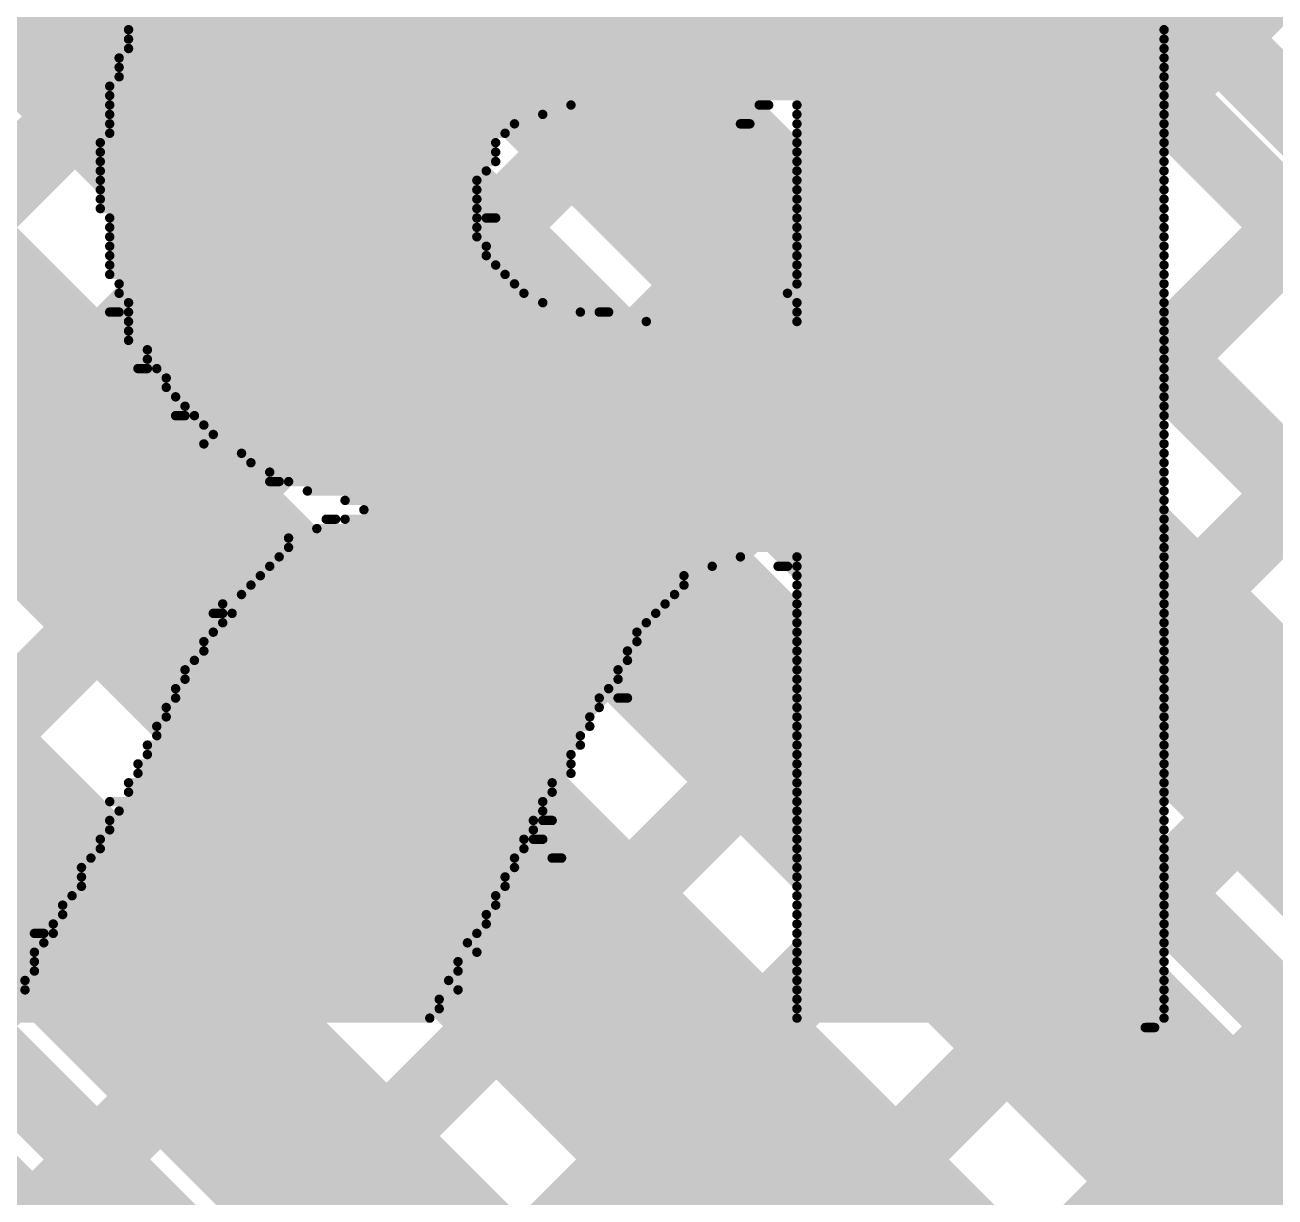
# Model space of a CAD drawing. Header units: millimetres. Extents: x -0.64 to 2.98, y -0.65 to 2.86.
# Drawn here: x 1.13 to 1.2628, y 1.89 to 2.0145 of the extents above; entities that cross this region are included whole.
import ezdxf

# ---------------------------------------------------------------- set-up
doc = ezdxf.new("R2010")
doc.units = ezdxf.units.MM
doc.header["$MEASUREMENT"] = 0
for name, color, linetype in [('BottomLayer', 5, 'Continuous'), ('BottomOverlay', 54, 'Continuous'), ('Mechanical2', 216, 'Continuous'), ('TopLayer', 1, 'Continuous')]:
    doc.layers.add(name, color=color, linetype=linetype)

msp = doc.modelspace()

# ---------------------------------------------------------------- linework, layer by layer
at = {"layer": 'BottomLayer', "const_width": 0.008}
for points in [[(0.77049, 2.346), (1.32949, 1.787)], [(0.79877, 2.346), (1.35777, 1.787)], [(0.82706, 2.346), (1.31844, 1.85462)], [(0.85534, 2.346), (1.32608, 1.87526)], [(0.88363, 2.346), (1.35124, 1.87838)], [(0.91191, 2.346), (1.38291, 1.875)], [(0.92389, 2.346), (1.2844, 1.98548)], [(0.83516, 2.25305), (1.3012, 1.787)], [(0.79132, 2.24031), (1.24464, 1.787)], [(0.81976, 2.24016), (1.27292, 1.787)], [(0.96251, 1.832), (1.2002, 2.06969)], [(0.9908, 1.832), (1.21434, 2.05555)], [(1.01908, 1.832), (1.22848, 2.0414)], [(1.04736, 1.832), (1.24263, 2.02726)], [(1.07486, 1.83121), (1.25677, 2.01312)], [(1.09102, 1.81909), (1.27091, 1.99898)], [(1.10517, 1.80495), (1.28506, 1.98485)], [(1.11931, 1.79081), (1.3075, 1.979)], [(1.14379, 1.787), (1.33579, 1.979)]]:
    msp.add_lwpolyline(points, dxfattribs=at)
at = {"layer": 'BottomLayer', "const_width": 0.004}
msp.add_lwpolyline([(1.25477, 2.01312, 1), (1.25877, 2.01312, 1)], format="xyb", close=True, dxfattribs=at)
at = {"layer": 'BottomOverlay', "const_width": 0.001}
for points in [[(1.141, 2.014), (1.251, 2.014)], [(1.142, 2.015), (1.251, 2.015)], [(1.141, 2.013), (1.251, 2.013)], [(1.141, 2.012), (1.251, 2.012)], [(1.14, 2.011), (1.251, 2.011)], [(1.14, 2.01), (1.251, 2.01)], [(1.14, 2.009), (1.251, 2.009)], [(1.139, 2.008), (1.251, 2.008)], [(1.139, 2.007), (1.251, 2.007)], [(1.139, 2.006), (1.188, 2.006)], [(1.208, 2.006), (1.209, 2.006)], [(1.212, 2.006), (1.251, 2.006)], [(1.139, 2.005), (1.185, 2.005)], [(1.212, 2.005), (1.251, 2.005)], [(1.139, 2.004), (1.182, 2.004)], [(1.206, 2.004), (1.207, 2.004)], [(1.212, 2.004), (1.251, 2.004)], [(1.138, 2.002), (1.18, 2.002)], [(1.139, 2.003), (1.181, 2.003)], [(1.212, 2.003), (1.251, 2.003)], [(1.212, 2.002), (1.251, 2.002)], [(1.138, 2.001), (1.18, 2.001)], [(1.212, 2.001), (1.251, 2.001)], [(1.138, 2), (1.18, 2)], [(1.212, 2), (1.251, 2)], [(1.138, 1.999), (1.179, 1.999)], [(1.138, 1.998), (1.178, 1.998)], [(1.212, 1.999), (1.251, 1.999)], [(1.212, 1.998), (1.251, 1.998)], [(1.138, 1.997), (1.178, 1.997)], [(1.212, 1.997), (1.251, 1.997)], [(1.138, 1.996), (1.178, 1.996)], [(1.212, 1.996), (1.251, 1.996)], [(1.138, 1.995), (1.178, 1.995)], [(1.139, 1.994), (1.178, 1.994)], [(1.179, 1.994), (1.18, 1.994)], [(1.212, 1.995), (1.251, 1.995)], [(1.212, 1.994), (1.251, 1.994)], [(1.139, 1.993), (1.178, 1.993)], [(1.212, 1.993), (1.251, 1.993)], [(1.139, 1.992), (1.178, 1.992)], [(1.212, 1.992), (1.251, 1.992)], [(1.139, 1.991), (1.179, 1.991)], [(1.139, 1.99), (1.179, 1.99)], [(1.212, 1.991), (1.251, 1.991)], [(1.212, 1.99), (1.251, 1.99)], [(1.139, 1.989), (1.18, 1.989)], [(1.212, 1.989), (1.251, 1.989)], [(1.139, 1.988), (1.181, 1.988)], [(1.212, 1.988), (1.251, 1.988)], [(1.14, 1.987), (1.182, 1.987)], [(1.14, 1.986), (1.183, 1.986)], [(1.211, 1.986), (1.251, 1.986)], [(1.212, 1.987), (1.251, 1.987)], [(1.141, 1.985), (1.185, 1.985)], [(1.212, 1.985), (1.251, 1.985)], [(1.139, 1.984), (1.14, 1.984)], [(1.141, 1.984), (1.189, 1.984)], [(1.191, 1.984), (1.192, 1.984)], [(1.212, 1.984), (1.251, 1.984)], [(1.141, 1.983), (1.196, 1.983)], [(1.141, 1.982), (1.251, 1.982)], [(1.212, 1.983), (1.251, 1.983)], [(1.141, 1.981), (1.251, 1.981)], [(1.143, 1.98), (1.251, 1.98)], [(1.143, 1.979), (1.251, 1.979)], [(1.142, 1.978), (1.143, 1.978)], [(1.144, 1.978), (1.251, 1.978)], [(1.145, 1.977), (1.251, 1.977)], [(1.145, 1.976), (1.251, 1.976)], [(1.146, 1.975), (1.251, 1.975)], [(1.146, 1.973), (1.147, 1.973)], [(1.147, 1.974), (1.251, 1.974)], [(1.148, 1.973), (1.251, 1.973)], [(1.149, 1.972), (1.251, 1.972)], [(1.15, 1.971), (1.251, 1.971)], [(1.149, 1.97), (1.251, 1.97)], [(1.153, 1.969), (1.251, 1.969)], [(1.154, 1.968), (1.251, 1.968)], [(1.156, 1.967), (1.251, 1.967)], [(1.156, 1.966), (1.157, 1.966)], [(1.158, 1.966), (1.251, 1.966)], [(1.16, 1.965), (1.251, 1.965)], [(1.164, 1.964), (1.251, 1.964)], [(1.166, 1.963), (1.251, 1.963)], [(1.161, 1.961), (1.251, 1.961)], [(1.162, 1.962), (1.163, 1.962)], [(1.164, 1.962), (1.251, 1.962)], [(1.158, 1.96), (1.251, 1.96)], [(1.158, 1.959), (1.251, 1.959)], [(1.156, 1.957), (1.203, 1.957)], [(1.157, 1.958), (1.206, 1.958)], [(1.21, 1.957), (1.211, 1.957)], [(1.212, 1.958), (1.251, 1.958)], [(1.212, 1.957), (1.251, 1.957)], [(1.155, 1.956), (1.2, 1.956)], [(1.212, 1.956), (1.251, 1.956)], [(1.154, 1.955), (1.2, 1.955)], [(1.212, 1.955), (1.251, 1.955)], [(1.151, 1.953), (1.198, 1.953)], [(1.153, 1.954), (1.199, 1.954)], [(1.212, 1.954), (1.251, 1.954)], [(1.212, 1.953), (1.251, 1.953)], [(1.15, 1.952), (1.151, 1.952)], [(1.152, 1.952), (1.197, 1.952)], [(1.212, 1.952), (1.251, 1.952)], [(1.151, 1.951), (1.196, 1.951)], [(1.212, 1.951), (1.251, 1.951)], [(1.149, 1.949), (1.195, 1.949)], [(1.15, 1.95), (1.195, 1.95)], [(1.212, 1.95), (1.251, 1.95)], [(1.212, 1.949), (1.251, 1.949)], [(1.149, 1.948), (1.194, 1.948)], [(1.212, 1.948), (1.251, 1.948)], [(1.148, 1.947), (1.194, 1.947)], [(1.212, 1.947), (1.251, 1.947)], [(1.147, 1.946), (1.193, 1.946)], [(1.147, 1.945), (1.193, 1.945)], [(1.212, 1.946), (1.251, 1.946)], [(1.212, 1.945), (1.251, 1.945)], [(1.146, 1.944), (1.192, 1.944)], [(1.212, 1.944), (1.251, 1.944)], [(1.146, 1.943), (1.191, 1.943)], [(1.193, 1.943), (1.194, 1.943)], [(1.212, 1.943), (1.251, 1.943)], [(1.145, 1.942), (1.191, 1.942)], [(1.145, 1.941), (1.19, 1.941)], [(1.212, 1.942), (1.251, 1.942)], [(1.212, 1.941), (1.251, 1.941)], [(1.144, 1.94), (1.19, 1.94)], [(1.212, 1.94), (1.251, 1.94)], [(1.144, 1.939), (1.189, 1.939)], [(1.212, 1.939), (1.251, 1.939)], [(1.143, 1.938), (1.189, 1.938)], [(1.143, 1.937), (1.188, 1.937)], [(1.212, 1.938), (1.251, 1.938)], [(1.212, 1.937), (1.251, 1.937)], [(1.142, 1.936), (1.188, 1.936)], [(1.212, 1.936), (1.251, 1.936)], [(1.142, 1.935), (1.188, 1.935)], [(1.212, 1.935), (1.251, 1.935)], [(1.141, 1.934), (1.186, 1.934)], [(1.141, 1.933), (1.186, 1.933)], [(1.212, 1.934), (1.251, 1.934)], [(1.212, 1.933), (1.251, 1.933)], [(1.139, 1.932), (1.185, 1.932)], [(1.212, 1.932), (1.251, 1.932)], [(1.14, 1.931), (1.185, 1.931)], [(1.212, 1.931), (1.251, 1.931)], [(1.139, 1.93), (1.184, 1.93)], [(1.139, 1.929), (1.184, 1.929)], [(1.185, 1.93), (1.186, 1.93)], [(1.212, 1.93), (1.251, 1.93)], [(1.212, 1.929), (1.251, 1.929)], [(1.138, 1.928), (1.183, 1.928)], [(1.184, 1.928), (1.185, 1.928)], [(1.212, 1.928), (1.251, 1.928)], [(1.138, 1.927), (1.183, 1.927)], [(1.212, 1.927), (1.251, 1.927)], [(1.136, 1.925), (1.182, 1.925)], [(1.137, 1.926), (1.182, 1.926)], [(1.186, 1.926), (1.187, 1.926)], [(1.212, 1.926), (1.251, 1.926)], [(1.212, 1.925), (1.251, 1.925)], [(1.136, 1.924), (1.181, 1.924)], [(1.212, 1.924), (1.251, 1.924)], [(1.136, 1.923), (1.181, 1.923)], [(1.212, 1.923), (1.251, 1.923)], [(1.134, 1.921), (1.18, 1.921)], [(1.135, 1.922), (1.18, 1.922)], [(1.212, 1.922), (1.251, 1.922)], [(1.212, 1.921), (1.251, 1.921)], [(1.134, 1.92), (1.179, 1.92)], [(1.212, 1.92), (1.251, 1.92)], [(1.133, 1.919), (1.179, 1.919)], [(1.212, 1.919), (1.251, 1.919)], [(1.131, 1.918), (1.132, 1.918)], [(1.132, 1.917), (1.177, 1.917)], [(1.133, 1.918), (1.178, 1.918)], [(1.212, 1.918), (1.251, 1.918)], [(1.212, 1.917), (1.251, 1.917)], [(1.131, 1.916), (1.178, 1.916)], [(1.212, 1.916), (1.251, 1.916)], [(1.131, 1.915), (1.176, 1.915)], [(1.212, 1.915), (1.251, 1.915)], [(1.13, 1.913), (1.175, 1.913)], [(1.131, 1.914), (1.176, 1.914)], [(1.212, 1.914), (1.251, 1.914)], [(1.212, 1.913), (1.251, 1.913)], [(1.13, 1.912), (1.176, 1.912)], [(1.212, 1.912), (1.251, 1.912)], [(1.129, 1.911), (1.174, 1.911)], [(1.212, 1.911), (1.251, 1.911)], [(1.129, 1.91), (1.174, 1.91)], [(1.129, 1.909), (1.173, 1.909)], [(1.212, 1.91), (1.251, 1.91)], [(1.212, 1.909), (1.251, 1.909)], [(1.249, 1.908), (1.25, 1.908)]]:
    msp.add_lwpolyline(points, dxfattribs=at)
at = {"layer": 'BottomOverlay', "const_width": 0.0005}
for points in [[(1.14075, 2.014, 1), (1.14125, 2.014, 1)], [(1.25075, 2.014, 1), (1.25125, 2.014, 1)], [(1.14075, 2.013, 1), (1.14125, 2.013, 1)], [(1.25075, 2.013, 1), (1.25125, 2.013, 1)], [(1.14075, 2.012, 1), (1.14125, 2.012, 1)], [(1.25075, 2.012, 1), (1.25125, 2.012, 1)], [(1.13975, 2.011, 1), (1.14025, 2.011, 1)], [(1.13975, 2.01, 1), (1.14025, 2.01, 1)], [(1.25075, 2.011, 1), (1.25125, 2.011, 1)], [(1.25075, 2.01, 1), (1.25125, 2.01, 1)], [(1.13975, 2.009, 1), (1.14025, 2.009, 1)], [(1.25075, 2.009, 1), (1.25125, 2.009, 1)], [(1.13875, 2.008, 1), (1.13925, 2.008, 1)], [(1.25075, 2.008, 1), (1.25125, 2.008, 1)], [(1.13875, 2.007, 1), (1.13925, 2.007, 1)], [(1.13875, 2.006, 1), (1.13925, 2.006, 1)], [(1.18775, 2.006, 1), (1.18825, 2.006, 1)], [(1.20775, 2.006, 1), (1.20825, 2.006, 1)], [(1.20875, 2.006, 1), (1.20925, 2.006, 1)], [(1.21175, 2.006, 1), (1.21225, 2.006, 1)], [(1.25075, 2.007, 1), (1.25125, 2.007, 1)], [(1.25075, 2.006, 1), (1.25125, 2.006, 1)], [(1.13875, 2.005, 1), (1.13925, 2.005, 1)], [(1.18475, 2.005, 1), (1.18525, 2.005, 1)], [(1.21175, 2.005, 1), (1.21225, 2.005, 1)], [(1.25075, 2.005, 1), (1.25125, 2.005, 1)], [(1.13875, 2.004, 1), (1.13925, 2.004, 1)], [(1.18175, 2.004, 1), (1.18225, 2.004, 1)], [(1.20575, 2.004, 1), (1.20625, 2.004, 1)], [(1.20675, 2.004, 1), (1.20725, 2.004, 1)], [(1.21175, 2.004, 1), (1.21225, 2.004, 1)], [(1.25075, 2.004, 1), (1.25125, 2.004, 1)], [(1.13775, 2.002, 1), (1.13825, 2.002, 1)], [(1.13875, 2.003, 1), (1.13925, 2.003, 1)], [(1.17975, 2.002, 1), (1.18025, 2.002, 1)], [(1.18075, 2.003, 1), (1.18125, 2.003, 1)], [(1.21175, 2.003, 1), (1.21225, 2.003, 1)], [(1.21175, 2.002, 1), (1.21225, 2.002, 1)], [(1.25075, 2.003, 1), (1.25125, 2.003, 1)], [(1.25075, 2.002, 1), (1.25125, 2.002, 1)], [(1.13775, 2.001, 1), (1.13825, 2.001, 1)], [(1.17975, 2.001, 1), (1.18025, 2.001, 1)], [(1.21175, 2.001, 1), (1.21225, 2.001, 1)], [(1.25075, 2.001, 1), (1.25125, 2.001, 1)], [(1.13775, 2, 1), (1.13825, 2, 1)], [(1.17975, 2, 1), (1.18025, 2, 1)], [(1.21175, 2, 1), (1.21225, 2, 1)], [(1.25075, 2, 1), (1.25125, 2, 1)], [(1.13775, 1.999, 1), (1.13825, 1.999, 1)], [(1.13775, 1.998, 1), (1.13825, 1.998, 1)], [(1.17775, 1.998, 1), (1.17825, 1.998, 1)], [(1.17875, 1.999, 1), (1.17925, 1.999, 1)], [(1.21175, 1.999, 1), (1.21225, 1.999, 1)], [(1.21175, 1.998, 1), (1.21225, 1.998, 1)], [(1.25075, 1.999, 1), (1.25125, 1.999, 1)], [(1.25075, 1.998, 1), (1.25125, 1.998, 1)], [(1.13775, 1.997, 1), (1.13825, 1.997, 1)], [(1.17775, 1.997, 1), (1.17825, 1.997, 1)], [(1.21175, 1.997, 1), (1.21225, 1.997, 1)], [(1.25075, 1.997, 1), (1.25125, 1.997, 1)], [(1.13775, 1.996, 1), (1.13825, 1.996, 1)], [(1.17775, 1.996, 1), (1.17825, 1.996, 1)], [(1.21175, 1.996, 1), (1.21225, 1.996, 1)], [(1.25075, 1.996, 1), (1.25125, 1.996, 1)], [(1.13775, 1.995, 1), (1.13825, 1.995, 1)], [(1.13875, 1.994, 1), (1.13925, 1.994, 1)], [(1.17775, 1.995, 1), (1.17825, 1.995, 1)], [(1.17775, 1.994, 1), (1.17825, 1.994, 1)], [(1.17875, 1.994, 1), (1.17925, 1.994, 1)], [(1.17975, 1.994, 1), (1.18025, 1.994, 1)], [(1.21175, 1.995, 1), (1.21225, 1.995, 1)], [(1.21175, 1.994, 1), (1.21225, 1.994, 1)], [(1.25075, 1.995, 1), (1.25125, 1.995, 1)], [(1.25075, 1.994, 1), (1.25125, 1.994, 1)], [(1.13875, 1.993, 1), (1.13925, 1.993, 1)], [(1.17775, 1.993, 1), (1.17825, 1.993, 1)], [(1.21175, 1.993, 1), (1.21225, 1.993, 1)], [(1.25075, 1.993, 1), (1.25125, 1.993, 1)], [(1.13875, 1.992, 1), (1.13925, 1.992, 1)], [(1.17775, 1.992, 1), (1.17825, 1.992, 1)], [(1.21175, 1.992, 1), (1.21225, 1.992, 1)], [(1.25075, 1.992, 1), (1.25125, 1.992, 1)], [(1.13875, 1.991, 1), (1.13925, 1.991, 1)], [(1.13875, 1.99, 1), (1.13925, 1.99, 1)], [(1.17875, 1.991, 1), (1.17925, 1.991, 1)], [(1.17875, 1.99, 1), (1.17925, 1.99, 1)], [(1.21175, 1.991, 1), (1.21225, 1.991, 1)], [(1.21175, 1.99, 1), (1.21225, 1.99, 1)], [(1.25075, 1.991, 1), (1.25125, 1.991, 1)], [(1.25075, 1.99, 1), (1.25125, 1.99, 1)], [(1.13875, 1.989, 1), (1.13925, 1.989, 1)], [(1.17975, 1.989, 1), (1.18025, 1.989, 1)], [(1.21175, 1.989, 1), (1.21225, 1.989, 1)], [(1.25075, 1.989, 1), (1.25125, 1.989, 1)], [(1.13875, 1.988, 1), (1.13925, 1.988, 1)], [(1.18075, 1.988, 1), (1.18125, 1.988, 1)], [(1.21175, 1.988, 1), (1.21225, 1.988, 1)], [(1.25075, 1.988, 1), (1.25125, 1.988, 1)], [(1.13975, 1.987, 1), (1.14025, 1.987, 1)], [(1.13975, 1.986, 1), (1.14025, 1.986, 1)], [(1.18175, 1.987, 1), (1.18225, 1.987, 1)], [(1.18275, 1.986, 1), (1.18325, 1.986, 1)], [(1.21075, 1.986, 1), (1.21125, 1.986, 1)], [(1.21175, 1.987, 1), (1.21225, 1.987, 1)], [(1.25075, 1.987, 1), (1.25125, 1.987, 1)], [(1.25075, 1.986, 1), (1.25125, 1.986, 1)], [(1.14075, 1.985, 1), (1.14125, 1.985, 1)], [(1.18475, 1.985, 1), (1.18525, 1.985, 1)], [(1.21175, 1.985, 1), (1.21225, 1.985, 1)], [(1.25075, 1.985, 1), (1.25125, 1.985, 1)], [(1.13875, 1.984, 1), (1.13925, 1.984, 1)], [(1.13975, 1.984, 1), (1.14025, 1.984, 1)], [(1.14075, 1.984, 1), (1.14125, 1.984, 1)], [(1.18875, 1.984, 1), (1.18925, 1.984, 1)], [(1.19075, 1.984, 1), (1.19125, 1.984, 1)], [(1.19175, 1.984, 1), (1.19225, 1.984, 1)], [(1.21175, 1.984, 1), (1.21225, 1.984, 1)], [(1.25075, 1.984, 1), (1.25125, 1.984, 1)], [(1.14075, 1.983, 1), (1.14125, 1.983, 1)], [(1.14075, 1.982, 1), (1.14125, 1.982, 1)], [(1.19575, 1.983, 1), (1.19625, 1.983, 1)], [(1.21175, 1.983, 1), (1.21225, 1.983, 1)], [(1.25075, 1.983, 1), (1.25125, 1.983, 1)], [(1.25075, 1.982, 1), (1.25125, 1.982, 1)], [(1.14075, 1.981, 1), (1.14125, 1.981, 1)], [(1.25075, 1.981, 1), (1.25125, 1.981, 1)], [(1.14275, 1.98, 1), (1.14325, 1.98, 1)], [(1.25075, 1.98, 1), (1.25125, 1.98, 1)], [(1.14275, 1.979, 1), (1.14325, 1.979, 1)], [(1.25075, 1.979, 1), (1.25125, 1.979, 1)], [(1.14175, 1.978, 1), (1.14225, 1.978, 1)], [(1.14275, 1.978, 1), (1.14325, 1.978, 1)], [(1.14375, 1.978, 1), (1.14425, 1.978, 1)], [(1.14475, 1.977, 1), (1.14525, 1.977, 1)], [(1.25075, 1.978, 1), (1.25125, 1.978, 1)], [(1.25075, 1.977, 1), (1.25125, 1.977, 1)], [(1.14475, 1.976, 1), (1.14525, 1.976, 1)], [(1.25075, 1.976, 1), (1.25125, 1.976, 1)], [(1.14575, 1.975, 1), (1.14625, 1.975, 1)], [(1.25075, 1.975, 1), (1.25125, 1.975, 1)], [(1.14575, 1.973, 1), (1.14625, 1.973, 1)], [(1.14675, 1.974, 1), (1.14725, 1.974, 1)], [(1.14675, 1.973, 1), (1.14725, 1.973, 1)], [(1.14775, 1.973, 1), (1.14825, 1.973, 1)], [(1.25075, 1.974, 1), (1.25125, 1.974, 1)], [(1.25075, 1.973, 1), (1.25125, 1.973, 1)], [(1.14875, 1.972, 1), (1.14925, 1.972, 1)], [(1.25075, 1.972, 1), (1.25125, 1.972, 1)], [(1.14975, 1.971, 1), (1.15025, 1.971, 1)], [(1.25075, 1.971, 1), (1.25125, 1.971, 1)], [(1.14875, 1.97, 1), (1.14925, 1.97, 1)], [(1.15275, 1.969, 1), (1.15325, 1.969, 1)], [(1.25075, 1.97, 1), (1.25125, 1.97, 1)], [(1.25075, 1.969, 1), (1.25125, 1.969, 1)], [(1.15375, 1.968, 1), (1.15425, 1.968, 1)], [(1.25075, 1.968, 1), (1.25125, 1.968, 1)], [(1.15575, 1.967, 1), (1.15625, 1.967, 1)], [(1.25075, 1.967, 1), (1.25125, 1.967, 1)], [(1.15575, 1.966, 1), (1.15625, 1.966, 1)], [(1.15675, 1.966, 1), (1.15725, 1.966, 1)], [(1.15775, 1.966, 1), (1.15825, 1.966, 1)], [(1.15975, 1.965, 1), (1.16025, 1.965, 1)], [(1.25075, 1.966, 1), (1.25125, 1.966, 1)], [(1.25075, 1.965, 1), (1.25125, 1.965, 1)], [(1.16375, 1.964, 1), (1.16425, 1.964, 1)], [(1.25075, 1.964, 1), (1.25125, 1.964, 1)], [(1.16575, 1.963, 1), (1.16625, 1.963, 1)], [(1.25075, 1.963, 1), (1.25125, 1.963, 1)], [(1.16075, 1.961, 1), (1.16125, 1.961, 1)], [(1.16175, 1.962, 1), (1.16225, 1.962, 1)], [(1.16275, 1.962, 1), (1.16325, 1.962, 1)], [(1.16375, 1.962, 1), (1.16425, 1.962, 1)], [(1.25075, 1.962, 1), (1.25125, 1.962, 1)], [(1.25075, 1.961, 1), (1.25125, 1.961, 1)], [(1.15775, 1.96, 1), (1.15825, 1.96, 1)], [(1.25075, 1.96, 1), (1.25125, 1.96, 1)], [(1.15775, 1.959, 1), (1.15825, 1.959, 1)], [(1.25075, 1.959, 1), (1.25125, 1.959, 1)], [(1.15575, 1.957, 1), (1.15625, 1.957, 1)], [(1.15675, 1.958, 1), (1.15725, 1.958, 1)], [(1.20275, 1.957, 1), (1.20325, 1.957, 1)], [(1.20575, 1.958, 1), (1.20625, 1.958, 1)], [(1.20975, 1.957, 1), (1.21025, 1.957, 1)], [(1.21075, 1.957, 1), (1.21125, 1.957, 1)], [(1.21175, 1.958, 1), (1.21225, 1.958, 1)], [(1.21175, 1.957, 1), (1.21225, 1.957, 1)], [(1.25075, 1.958, 1), (1.25125, 1.958, 1)], [(1.25075, 1.957, 1), (1.25125, 1.957, 1)], [(1.15475, 1.956, 1), (1.15525, 1.956, 1)], [(1.19975, 1.956, 1), (1.20025, 1.956, 1)], [(1.21175, 1.956, 1), (1.21225, 1.956, 1)], [(1.25075, 1.956, 1), (1.25125, 1.956, 1)], [(1.15375, 1.955, 1), (1.15425, 1.955, 1)], [(1.19975, 1.955, 1), (1.20025, 1.955, 1)], [(1.21175, 1.955, 1), (1.21225, 1.955, 1)], [(1.25075, 1.955, 1), (1.25125, 1.955, 1)], [(1.15075, 1.953, 1), (1.15125, 1.953, 1)], [(1.15275, 1.954, 1), (1.15325, 1.954, 1)], [(1.19775, 1.953, 1), (1.19825, 1.953, 1)], [(1.19875, 1.954, 1), (1.19925, 1.954, 1)], [(1.21175, 1.954, 1), (1.21225, 1.954, 1)], [(1.21175, 1.953, 1), (1.21225, 1.953, 1)], [(1.25075, 1.954, 1), (1.25125, 1.954, 1)], [(1.25075, 1.953, 1), (1.25125, 1.953, 1)], [(1.14975, 1.952, 1), (1.15025, 1.952, 1)], [(1.15075, 1.952, 1), (1.15125, 1.952, 1)], [(1.15175, 1.952, 1), (1.15225, 1.952, 1)], [(1.19675, 1.952, 1), (1.19725, 1.952, 1)], [(1.21175, 1.952, 1), (1.21225, 1.952, 1)], [(1.25075, 1.952, 1), (1.25125, 1.952, 1)], [(1.15075, 1.951, 1), (1.15125, 1.951, 1)], [(1.19575, 1.951, 1), (1.19625, 1.951, 1)], [(1.21175, 1.951, 1), (1.21225, 1.951, 1)], [(1.25075, 1.951, 1), (1.25125, 1.951, 1)], [(1.14875, 1.949, 1), (1.14925, 1.949, 1)], [(1.14975, 1.95, 1), (1.15025, 1.95, 1)], [(1.19475, 1.95, 1), (1.19525, 1.95, 1)], [(1.19475, 1.949, 1), (1.19525, 1.949, 1)], [(1.21175, 1.95, 1), (1.21225, 1.95, 1)], [(1.21175, 1.949, 1), (1.21225, 1.949, 1)], [(1.25075, 1.95, 1), (1.25125, 1.95, 1)], [(1.25075, 1.949, 1), (1.25125, 1.949, 1)], [(1.14875, 1.948, 1), (1.14925, 1.948, 1)], [(1.19375, 1.948, 1), (1.19425, 1.948, 1)], [(1.21175, 1.948, 1), (1.21225, 1.948, 1)], [(1.25075, 1.948, 1), (1.25125, 1.948, 1)], [(1.14775, 1.947, 1), (1.14825, 1.947, 1)], [(1.19375, 1.947, 1), (1.19425, 1.947, 1)], [(1.21175, 1.947, 1), (1.21225, 1.947, 1)], [(1.25075, 1.947, 1), (1.25125, 1.947, 1)], [(1.14675, 1.946, 1), (1.14725, 1.946, 1)], [(1.14675, 1.945, 1), (1.14725, 1.945, 1)], [(1.19275, 1.946, 1), (1.19325, 1.946, 1)], [(1.19275, 1.945, 1), (1.19325, 1.945, 1)], [(1.21175, 1.946, 1), (1.21225, 1.946, 1)], [(1.21175, 1.945, 1), (1.21225, 1.945, 1)], [(1.25075, 1.946, 1), (1.25125, 1.946, 1)], [(1.25075, 1.945, 1), (1.25125, 1.945, 1)], [(1.14575, 1.944, 1), (1.14625, 1.944, 1)], [(1.19175, 1.944, 1), (1.19225, 1.944, 1)], [(1.21175, 1.944, 1), (1.21225, 1.944, 1)], [(1.25075, 1.944, 1), (1.25125, 1.944, 1)], [(1.14575, 1.943, 1), (1.14625, 1.943, 1)], [(1.19075, 1.943, 1), (1.19125, 1.943, 1)], [(1.19275, 1.943, 1), (1.19325, 1.943, 1)], [(1.19375, 1.943, 1), (1.19425, 1.943, 1)], [(1.21175, 1.943, 1), (1.21225, 1.943, 1)], [(1.25075, 1.943, 1), (1.25125, 1.943, 1)], [(1.14475, 1.942, 1), (1.14525, 1.942, 1)], [(1.14475, 1.941, 1), (1.14525, 1.941, 1)], [(1.18975, 1.941, 1), (1.19025, 1.941, 1)], [(1.19075, 1.942, 1), (1.19125, 1.942, 1)], [(1.21175, 1.942, 1), (1.21225, 1.942, 1)], [(1.21175, 1.941, 1), (1.21225, 1.941, 1)], [(1.25075, 1.942, 1), (1.25125, 1.942, 1)], [(1.25075, 1.941, 1), (1.25125, 1.941, 1)], [(1.14375, 1.94, 1), (1.14425, 1.94, 1)], [(1.18975, 1.94, 1), (1.19025, 1.94, 1)], [(1.21175, 1.94, 1), (1.21225, 1.94, 1)], [(1.25075, 1.94, 1), (1.25125, 1.94, 1)], [(1.14375, 1.939, 1), (1.14425, 1.939, 1)], [(1.18875, 1.939, 1), (1.18925, 1.939, 1)], [(1.21175, 1.939, 1), (1.21225, 1.939, 1)], [(1.25075, 1.939, 1), (1.25125, 1.939, 1)], [(1.14275, 1.938, 1), (1.14325, 1.938, 1)], [(1.14275, 1.937, 1), (1.14325, 1.937, 1)], [(1.18775, 1.937, 1), (1.18825, 1.937, 1)], [(1.18875, 1.938, 1), (1.18925, 1.938, 1)], [(1.21175, 1.938, 1), (1.21225, 1.938, 1)], [(1.21175, 1.937, 1), (1.21225, 1.937, 1)], [(1.25075, 1.938, 1), (1.25125, 1.938, 1)], [(1.25075, 1.937, 1), (1.25125, 1.937, 1)], [(1.14175, 1.936, 1), (1.14225, 1.936, 1)], [(1.18775, 1.936, 1), (1.18825, 1.936, 1)], [(1.21175, 1.936, 1), (1.21225, 1.936, 1)], [(1.25075, 1.936, 1), (1.25125, 1.936, 1)], [(1.14175, 1.935, 1), (1.14225, 1.935, 1)], [(1.18775, 1.935, 1), (1.18825, 1.935, 1)], [(1.21175, 1.935, 1), (1.21225, 1.935, 1)], [(1.25075, 1.935, 1), (1.25125, 1.935, 1)], [(1.14075, 1.934, 1), (1.14125, 1.934, 1)], [(1.14075, 1.933, 1), (1.14125, 1.933, 1)], [(1.18575, 1.934, 1), (1.18625, 1.934, 1)], [(1.18575, 1.933, 1), (1.18625, 1.933, 1)], [(1.21175, 1.934, 1), (1.21225, 1.934, 1)], [(1.21175, 1.933, 1), (1.21225, 1.933, 1)], [(1.25075, 1.934, 1), (1.25125, 1.934, 1)], [(1.25075, 1.933, 1), (1.25125, 1.933, 1)], [(1.13875, 1.932, 1), (1.13925, 1.932, 1)], [(1.18475, 1.932, 1), (1.18525, 1.932, 1)], [(1.21175, 1.932, 1), (1.21225, 1.932, 1)], [(1.25075, 1.932, 1), (1.25125, 1.932, 1)], [(1.13975, 1.931, 1), (1.14025, 1.931, 1)], [(1.18475, 1.931, 1), (1.18525, 1.931, 1)], [(1.21175, 1.931, 1), (1.21225, 1.931, 1)], [(1.25075, 1.931, 1), (1.25125, 1.931, 1)], [(1.13875, 1.93, 1), (1.13925, 1.93, 1)], [(1.13875, 1.929, 1), (1.13925, 1.929, 1)], [(1.18375, 1.93, 1), (1.18425, 1.93, 1)], [(1.18375, 1.929, 1), (1.18425, 1.929, 1)], [(1.18475, 1.93, 1), (1.18525, 1.93, 1)], [(1.18575, 1.93, 1), (1.18625, 1.93, 1)], [(1.21175, 1.93, 1), (1.21225, 1.93, 1)], [(1.21175, 1.929, 1), (1.21225, 1.929, 1)], [(1.25075, 1.93, 1), (1.25125, 1.93, 1)], [(1.25075, 1.929, 1), (1.25125, 1.929, 1)], [(1.13775, 1.928, 1), (1.13825, 1.928, 1)], [(1.18275, 1.928, 1), (1.18325, 1.928, 1)], [(1.18375, 1.928, 1), (1.18425, 1.928, 1)], [(1.18475, 1.928, 1), (1.18525, 1.928, 1)], [(1.21175, 1.928, 1), (1.21225, 1.928, 1)], [(1.25075, 1.928, 1), (1.25125, 1.928, 1)], [(1.13775, 1.927, 1), (1.13825, 1.927, 1)], [(1.18275, 1.927, 1), (1.18325, 1.927, 1)], [(1.21175, 1.927, 1), (1.21225, 1.927, 1)], [(1.25075, 1.927, 1), (1.25125, 1.927, 1)], [(1.13575, 1.925, 1), (1.13625, 1.925, 1)], [(1.13675, 1.926, 1), (1.13725, 1.926, 1)], [(1.18175, 1.926, 1), (1.18225, 1.926, 1)], [(1.18175, 1.925, 1), (1.18225, 1.925, 1)], [(1.18575, 1.926, 1), (1.18625, 1.926, 1)], [(1.18675, 1.926, 1), (1.18725, 1.926, 1)], [(1.21175, 1.926, 1), (1.21225, 1.926, 1)], [(1.21175, 1.925, 1), (1.21225, 1.925, 1)], [(1.25075, 1.926, 1), (1.25125, 1.926, 1)], [(1.25075, 1.925, 1), (1.25125, 1.925, 1)], [(1.13575, 1.924, 1), (1.13625, 1.924, 1)], [(1.18075, 1.924, 1), (1.18125, 1.924, 1)], [(1.21175, 1.924, 1), (1.21225, 1.924, 1)], [(1.25075, 1.924, 1), (1.25125, 1.924, 1)], [(1.13575, 1.923, 1), (1.13625, 1.923, 1)], [(1.18075, 1.923, 1), (1.18125, 1.923, 1)], [(1.21175, 1.923, 1), (1.21225, 1.923, 1)], [(1.25075, 1.923, 1), (1.25125, 1.923, 1)], [(1.13375, 1.921, 1), (1.13425, 1.921, 1)], [(1.13475, 1.922, 1), (1.13525, 1.922, 1)], [(1.17975, 1.922, 1), (1.18025, 1.922, 1)], [(1.17975, 1.921, 1), (1.18025, 1.921, 1)], [(1.21175, 1.922, 1), (1.21225, 1.922, 1)], [(1.21175, 1.921, 1), (1.21225, 1.921, 1)], [(1.25075, 1.922, 1), (1.25125, 1.922, 1)], [(1.25075, 1.921, 1), (1.25125, 1.921, 1)], [(1.13375, 1.92, 1), (1.13425, 1.92, 1)], [(1.17875, 1.92, 1), (1.17925, 1.92, 1)], [(1.21175, 1.92, 1), (1.21225, 1.92, 1)], [(1.25075, 1.92, 1), (1.25125, 1.92, 1)], [(1.13275, 1.919, 1), (1.13325, 1.919, 1)], [(1.17875, 1.919, 1), (1.17925, 1.919, 1)], [(1.21175, 1.919, 1), (1.21225, 1.919, 1)], [(1.25075, 1.919, 1), (1.25125, 1.919, 1)], [(1.13075, 1.918, 1), (1.13125, 1.918, 1)], [(1.13175, 1.918, 1), (1.13225, 1.918, 1)], [(1.13175, 1.917, 1), (1.13225, 1.917, 1)], [(1.13275, 1.918, 1), (1.13325, 1.918, 1)], [(1.17675, 1.917, 1), (1.17725, 1.917, 1)], [(1.17775, 1.918, 1), (1.17825, 1.918, 1)], [(1.21175, 1.918, 1), (1.21225, 1.918, 1)], [(1.21175, 1.917, 1), (1.21225, 1.917, 1)], [(1.25075, 1.918, 1), (1.25125, 1.918, 1)], [(1.25075, 1.917, 1), (1.25125, 1.917, 1)], [(1.13075, 1.916, 1), (1.13125, 1.916, 1)], [(1.17775, 1.916, 1), (1.17825, 1.916, 1)], [(1.21175, 1.916, 1), (1.21225, 1.916, 1)], [(1.25075, 1.916, 1), (1.25125, 1.916, 1)], [(1.13075, 1.915, 1), (1.13125, 1.915, 1)], [(1.17575, 1.915, 1), (1.17625, 1.915, 1)], [(1.21175, 1.915, 1), (1.21225, 1.915, 1)], [(1.25075, 1.915, 1), (1.25125, 1.915, 1)], [(1.12975, 1.913, 1), (1.13025, 1.913, 1)], [(1.13075, 1.914, 1), (1.13125, 1.914, 1)], [(1.17475, 1.913, 1), (1.17525, 1.913, 1)], [(1.17575, 1.914, 1), (1.17625, 1.914, 1)], [(1.21175, 1.914, 1), (1.21225, 1.914, 1)], [(1.21175, 1.913, 1), (1.21225, 1.913, 1)], [(1.25075, 1.914, 1), (1.25125, 1.914, 1)], [(1.25075, 1.913, 1), (1.25125, 1.913, 1)], [(1.12975, 1.912, 1), (1.13025, 1.912, 1)], [(1.17575, 1.912, 1), (1.17625, 1.912, 1)], [(1.21175, 1.912, 1), (1.21225, 1.912, 1)], [(1.25075, 1.912, 1), (1.25125, 1.912, 1)], [(1.17375, 1.911, 1), (1.17425, 1.911, 1)], [(1.21175, 1.911, 1), (1.21225, 1.911, 1)], [(1.25075, 1.911, 1), (1.25125, 1.911, 1)], [(1.17275, 1.909, 1), (1.17325, 1.909, 1)], [(1.17375, 1.91, 1), (1.17425, 1.91, 1)], [(1.21175, 1.91, 1), (1.21225, 1.91, 1)], [(1.21175, 1.909, 1), (1.21225, 1.909, 1)], [(1.25075, 1.91, 1), (1.25125, 1.91, 1)], [(1.25075, 1.909, 1), (1.25125, 1.909, 1)], [(1.24875, 1.908, 1), (1.24925, 1.908, 1)], [(1.24975, 1.908, 1), (1.25025, 1.908, 1)]]:
    msp.add_lwpolyline(points, format="xyb", close=True, dxfattribs=at)
at = {"layer": 'Mechanical2', "const_width": 0.01}
msp.add_lwpolyline([(1.75783, 2.80917, -6.230382), (0.64896, 2.81029)], format="xyb", dxfattribs=at)
at = {"layer": 'TopLayer'}
for points, const_width in [([(1.22274, 2.00737), (1.507, 2.29164)], 0.008), ([(1.23688, 1.99323), (1.471, 2.22735)], 0.008), ([(0.937, 2.213), (1.345, 1.805)], 0.022), ([(1.003, 2.196), (1.34069, 1.85831)], 0.022), ([(1.25102, 1.97909), (1.471, 2.19907)], 0.008), ([(0.939, 2.163), (1.311, 1.791)], 0.022), ([(1.26517, 1.96495), (1.471, 2.17078)], 0.008), ([(1.07422, 2.15589), (1.35229, 1.87782)], 0.008), ([(1.10202, 2.15589), (1.36146, 1.89645)], 0.008), ([(0.942, 2.113), (1.277, 1.778)], 0.022), ([(0.945, 2.063), (1.244, 1.764)], 0.022)]:
    msp.add_lwpolyline(points, dxfattribs=dict(at, const_width=const_width))
at = {"layer": 'TopLayer', "const_width": 0.004}
for points in [[(1.22074, 2.00737, 1), (1.22474, 2.00737, 1)], [(1.23488, 1.99323, 1), (1.23888, 1.99323, 1)], [(1.24902, 1.97909, 1), (1.25302, 1.97909, 1)], [(1.26317, 1.96495, 1), (1.26717, 1.96495, 1)]]:
    msp.add_lwpolyline(points, format="xyb", close=True, dxfattribs=at)

doc.saveas('drawing.dxf')
